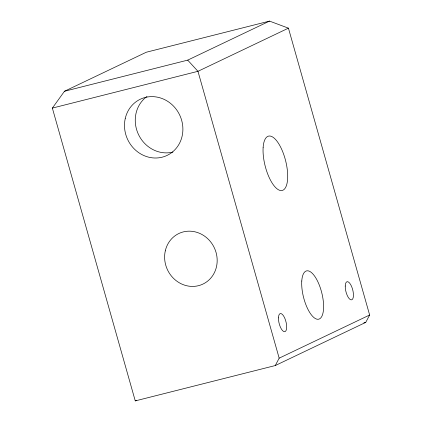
<?xml version="1.0" encoding="UTF-8"?>
<svg xmlns="http://www.w3.org/2000/svg" width="422" height="422" viewBox="0 0 422 422"><rect width="100%" height="100%" fill="white"/><g stroke="black" fill="none" stroke-linecap="round" stroke-linejoin="round"><path stroke-width="0.63" d="M275.271 365.552L279.169 358.162L369.64 315.012L288.432 28.158L269.526 21.1L146.292 52.233L64.471 91.263L52.36 108.09L135.256 400.9L275.271 365.552L365.737 322.397L369.64 315.012M64.471 91.263L187.7 60.13L269.526 21.1M288.432 28.158L197.96 71.313L52.36 108.09M135.256 400.9L136.438 400.336M363.827 322.883L365.737 322.397M187.7 60.13L197.96 71.313L279.169 358.162M172.915 152.062A31.128 28.754 64.5 0 1 138.395 134.317A31.128 28.754 64.5 0 1 146.962 96.511M165.303 250.847A28.016 25.879 64.5 0 0 198.504 285.683A28.016 25.879 64.5 0 0 208.879 239.844A28.016 25.879 64.5 0 0 165.303 250.847M263.128 147.531A28.016 10.561 75.8 0 0 280.203 190.454A28.016 10.561 75.8 0 0 282.756 151.851A28.016 10.561 75.8 0 0 263.128 147.531M345.238 286.032A9.337 3.518 75.8 0 0 351.194 299.873A9.337 3.518 75.8 0 0 351.584 286.438A9.337 3.518 75.8 0 0 345.238 286.032M278.462 317.877A9.337 3.518 75.8 0 0 284.423 331.724A9.337 3.518 75.8 0 0 284.808 318.288A9.337 3.518 75.8 0 0 278.462 317.877M301.767 281.031A24.903 9.389 75.8 0 0 316.948 319.18A24.903 9.389 75.8 0 0 319.217 284.871A24.903 9.389 75.8 0 0 301.767 281.031M125.255 118.487A31.128 28.754 64.5 0 0 162.148 157.195A31.128 28.754 64.5 0 0 173.674 106.265A31.128 28.754 64.5 0 0 125.255 118.487"/></g></svg>
